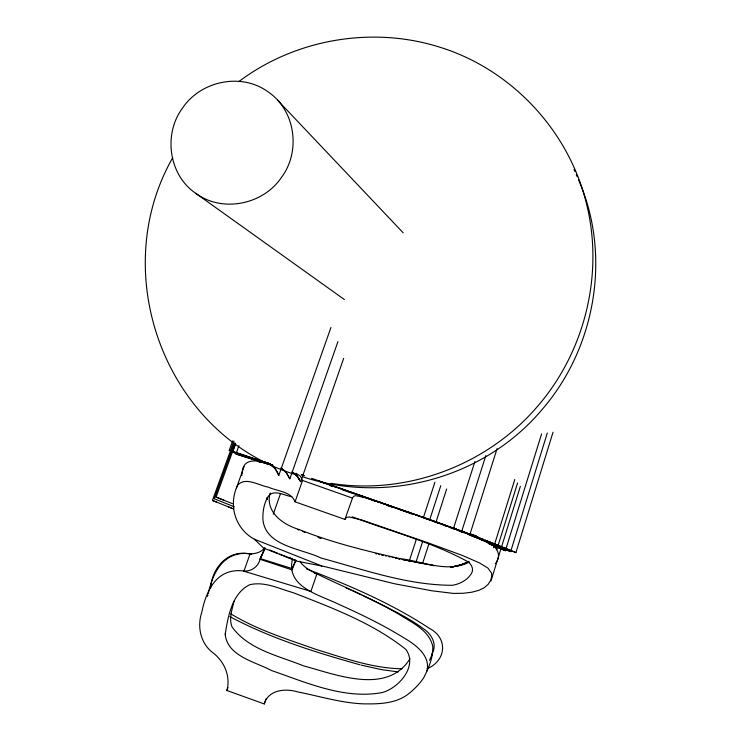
<?xml version="1.0" encoding="UTF-8"?>
<svg xmlns="http://www.w3.org/2000/svg" width="741" height="741" viewBox="0 0 741 741"><rect width="100%" height="100%" fill="white"/><g stroke="black" fill="none" stroke-linecap="round" stroke-linejoin="round"><path stroke-width="1.11" d="M269.789 494.219C265.806 512.716 283.534 524.887 299.105 529.5C331.699 542.588 365.961 550.896 400.131 558.649C422.231 561.094 447.703 573.441 469.229 562.067M210.62 587.965L210.777 586.974M299.818 561.252C305.107 569.245 314.721 572.682 322.919 576.822C349.65 589.512 377.141 600.905 402.409 616.456C414.395 623.783 429.447 631.276 432.725 646.3C433.42 657.276 428.539 668.234 423.639 677.885C419.721 683.637 414.849 688.741 409.449 693.122C396.537 703.876 378.827 704.117 362.886 703.83C340.73 702.885 319.38 696.16 297.734 691.918C285.554 688.194 268.446 689.584 264.287 703.95L226.913 690.51C230.831 675.866 224.125 660.935 212.204 652.219C200.329 642.725 197.069 626.293 201.774 612.325C206.47 589.178 217.613 567.06 244.789 571.126M210.861 586.483C212.565 566.819 229.117 549.016 249.967 554.073M241.77 475.574L241.983 474.527M242.205 473.508C242.242 455.345 261.758 461.059 272.762 465.126M426.964 671.003C430.669 656.007 416.007 644.902 404.623 638.307C383.569 625.163 361.191 614.382 338.581 604.221C319 594.634 285.841 587.141 292.445 559.14M207.489 596.44L207.897 594.949M233.999 601.303C232.174 609.51 228.756 618.476 231.97 626.784C248.179 649.662 278.885 655.85 303.597 665.863C335.979 674.56 387.237 695.354 410.032 658.656M254.543 539.402L263.5 548.034L296.854 561.159L324.326 566.513L394.907 583.834L431.753 590.762L453.585 593.421L463.477 593.263L472.008 592.17L478.751 590.382L484.281 587.706L488.18 584.297L490.838 579.897L491.765 576.433L491.542 573.108L487.939 568.088L479.325 562.836L462.356 555.454L428.103 542.838L362.34 520.163L349.298 516.968L346.492 517.431L344.926 519.413L295.066 501.824C291.185 491.376 277.227 491.255 268.307 487.143C259.026 485.568 245.308 476.352 237.629 485.235C228.089 504.853 235.008 528.666 254.339 539.216M208.314 593.467C213.01 571.255 224.514 550.285 250.393 553.823C255.626 553.805 261.267 552.332 264.509 547.914M492.496 543.014L515.912 552.61L553.018 432.244M488.143 543.338L505.353 550.73L541.597 433.883M469.924 535.021L510.632 551.628L547.284 433.068M493.487 547.756L514.8 479.501M496.776 549.729L517.588 482.956M490.894 581.12L520.358 486.383M483.002 540.43L476.315 536.104L470.081 533.872L497.091 448.629M474.907 461.532L453.64 527.981L463.032 532.547M461.856 530.908L471.369 535.28L461.856 530.908L485.827 455.622M422.527 563.605L428.909 543.866M441.303 523.748L436.088 521.951L446.628 489.041M415.84 562.512L422.611 541.652M429.734 519.691L440.784 485.651M409.134 561.428L416.294 539.439M423.454 517.45L434.911 482.261M264.287 703.95L265.945 698.893M432.225 654.368L429.511 660.296M226.913 690.51L227.959 687.491M343.685 358.32L300.698 481.678L296.891 475.75L292.102 471.832M273.262 514.217L280.533 493.487M280.913 467.886L286.082 472.267L289.851 478.806L337.933 341.61M295.066 501.824L302.55 480.464L300.411 476.231L295.937 473.212M269.529 495.164L270.298 492.987M268.399 463.273L263.333 461.912L258.924 462.032C267.834 460.374 276.365 467.117 278.764 475.5L330.931 327.513M344.926 519.413L352.633 497.646L353.67 496.303L355.504 495.664L366.434 497.822L404.827 510.892M236.416 488.115L244.132 466.45M269.844 463.847L229.238 450.352L232.646 440.932M216.492 502.074L212.435 500.434L233.952 441.043M234.462 442.97L214.26 498.758L234.295 506.825M224.217 500.36L216.094 497.091L235.582 443.229M245.354 456.169L232.618 452.121L235.638 443.776M257.748 460.846L235.925 454.001L238.935 445.674M295.909 560.391L292 569.866L260.063 559.298L264.759 548.599M264.732 548.775L260.063 559.298C258.414 566.244 252.088 571.061 245.039 571.089M295.789 560.289L292.111 568.56L260.174 558.529L265.13 547.997M172.607 157.889C105.991 274.985 166.475 435.727 296.669 474.972M496.275 562.197C502.12 554.435 495.701 545.385 487.745 542.644C472.526 534.854 456.345 529.176 440.284 523.452M431.503 654.396C437.922 645.263 431.762 634.027 423.426 628.738C404.882 615.113 383.606 605.823 363.09 595.653M495.247 563.753L495.785 562.975M238.806 81.621C295.418 38.893 372.76 25.74 440.33 47.359C511.133 69.459 567.81 129.768 585.955 201.635C604.397 272.401 585.464 350.919 537.707 406.151C487.791 464.802 407.272 495.479 331.032 483.354M468.886 561.298L467.08 562.345L468.655 561.437M467.932 561.863L461.059 564.938L451.047 567.236M427.094 668.706C445.897 661.065 448.638 638.353 429.511 628.414C391.35 603.294 348.881 585.177 306.348 568.856M463.783 563.947L466.487 562.66L460.457 565.124L451.501 567.161M463.625 564.012L450.556 567.31M402.02 668.799C372.334 668.317 343.917 657.934 315.833 649.338C286.934 639.122 257.127 629.887 230.794 613.826M398.158 671.92L381.282 669.586L361.228 665.112M432.142 565.309L434.124 565.679L424.926 563.929M426.214 564.179L418.48 562.697M414.506 561.919L421.064 563.188M415.905 562.197L408.912 560.817M411.709 561.372L403.53 559.742M407.513 560.539L401.872 559.409M398.806 558.779L399.983 559.02L395.249 558.038L396.435 558.288M392.109 557.371L393.156 557.593M388.969 556.704L390.016 556.926M385.552 555.954L386.218 556.102M382.254 555.222L382.912 555.37M381.587 555.074L383.356 555.463M378.716 554.425L379.67 554.648M375.835 553.768L376.798 553.99M470.081 533.872L476.315 536.104L482.956 540.467M360.07 664.816C315.518 652.358 270.817 638.418 229.849 616.623M291.797 496.674C284.85 495.812 273.735 488.717 268.279 496.359C263.963 503.037 262.759 511.299 262.888 519.126C264.935 546.413 302.124 548.609 321.029 558.029C363.998 569.672 407.559 585.325 452.408 585.279C459.735 584.075 467.126 580.286 471.193 573.877C474.37 569.431 471.471 563.753 467.173 561.335C431.049 541.671 390.563 531.436 352.253 516.81M314.721 573.339L316.879 573.979L310.896 591.411L243.928 571.228L250.069 553.833L251.708 554.333M303.097 476.917C387.154 504.769 484.753 477.63 541.847 409.819C595.653 347.964 611.658 255.302 578.564 179.868M235.925 454.001L267.686 464.051M232.618 452.121L271.512 464.764M229.238 450.352L231.748 451.167M260.221 461.634L268.196 464.227M234.276 451.982L269.678 463.792M253.978 458.957L272.901 465.228M329.578 485.503L332.839 486.596M342.574 489.903L345.26 490.82M318.843 481.261L336.96 487.513M323.752 482.947L325.299 483.475M346.149 491.126L349.733 492.357M319.297 481.104L321.548 481.882M350.623 492.663L354.198 493.904M303.856 475.611L301.272 474.703L304.375 475.787M321.353 481.807L342.444 489.153M380.068 502.241L382.439 503.065M332.292 485.892L350.965 492.395M359.542 495.748L368.61 498.906M311.628 478.325L432.429 520.59M339.906 488.263L386.45 504.565M348.631 491.579L371.111 499.453M370.481 499.564L375.187 501.203M407.68 511.901L418.85 515.829M405.429 511.105L409.93 512.689M416.637 515.041L427.622 518.932M395.333 507.705L413.571 514.18M386.209 504.482L395.574 507.789M373.334 500.24L388.784 505.714M368.879 498.674L377.79 501.814M387.497 505.538L392.221 507.215M302.55 480.464L352.466 498.082M320.01 537.994L321.01 538.346L318.009 537.271L319.01 537.633M438.44 522.729L425.482 518.172M408.208 512.272L400.103 509.391M431.864 520.441L436.088 521.951M386.645 504.954L395.175 507.993M433.976 521.201L443.414 524.508M413.33 514.097L426.807 518.95M396.231 508.372L403.632 511.031M444.443 524.952L446.517 525.702M422.175 517.274L430.929 520.441M404.679 511.41L412.005 514.059M448.574 526.453L462.671 531.612M442.368 524.202L468.451 533.77M427.677 519.265L435.495 522.109M432.003 520.83L439.561 523.591M436.569 522.498L439.802 523.683M440.626 523.989L447.008 526.351M444.072 525.258L447.249 526.434M464.607 532.334L476.055 536.641M448.314 526.832L451.454 528M450.167 527.527L455.409 529.482M470.368 534.493L483.512 539.494M452.51 528.389L455.622 529.565M456.456 529.88L462.634 532.223L462.208 532.001M477.926 537.355L490.755 542.329M461.81 531.908L464.876 533.075M304.06 532.075L304.884 532.39M302.402 531.445L303.226 531.76M467.728 534.178L510.632 551.628M297.845 529.685L298.808 530.056M485.346 540.208L515.912 552.61M254.293 539.179L321.9 566.004M216.094 497.091L232.341 503.63M228.636 506.974L233.684 509.011M212.435 500.434L232.683 508.604M269.807 550.017L277.68 553.203M279.653 553.999L295.326 560.353L294.946 559.844M488.356 543.431L505.353 550.73M345.945 587.798L350.975 590.058M352.725 590.855L361.376 594.856M289.37 557.519L292.454 558.955M268.9 463.514L275.031 468.516L278.764 475.5M292.389 472.008L296.891 475.75L300.698 481.678L297.493 476.444L292.575 472.165M195.763 193.336C222.393 213.075 263.231 204.59 281.45 177.432C301.087 151.34 295.446 110.011 267.881 91.708C241.233 72.34 200.746 80.936 182.629 107.936C163.131 133.88 168.55 174.895 195.763 193.336L344.408 299.568M281.432 468.192L286.045 472.221L289.851 478.806M471.822 535.586L472.665 536.178M277.606 100.211L403.234 232.859M574.034 169.439L574.942 171.523M576.294 174.654L577.202 176.738M225.19 634.185C227.191 656.22 255.339 661.824 271.595 670.568C306.904 682.72 344.593 699.717 382.597 692.492C399.066 687.611 417.924 666.205 405.892 649.431C372.964 623.135 332.274 607.889 293.232 592.689C279.246 588.771 264.685 581.259 249.828 584.686C231.989 593.235 228.043 616.512 225.19 634.185M454.187 528.148L453.64 527.981L461.791 531.732L454.187 528.148M267.325 499.286L267.168 497.665L267.325 499.286"/></g></svg>
